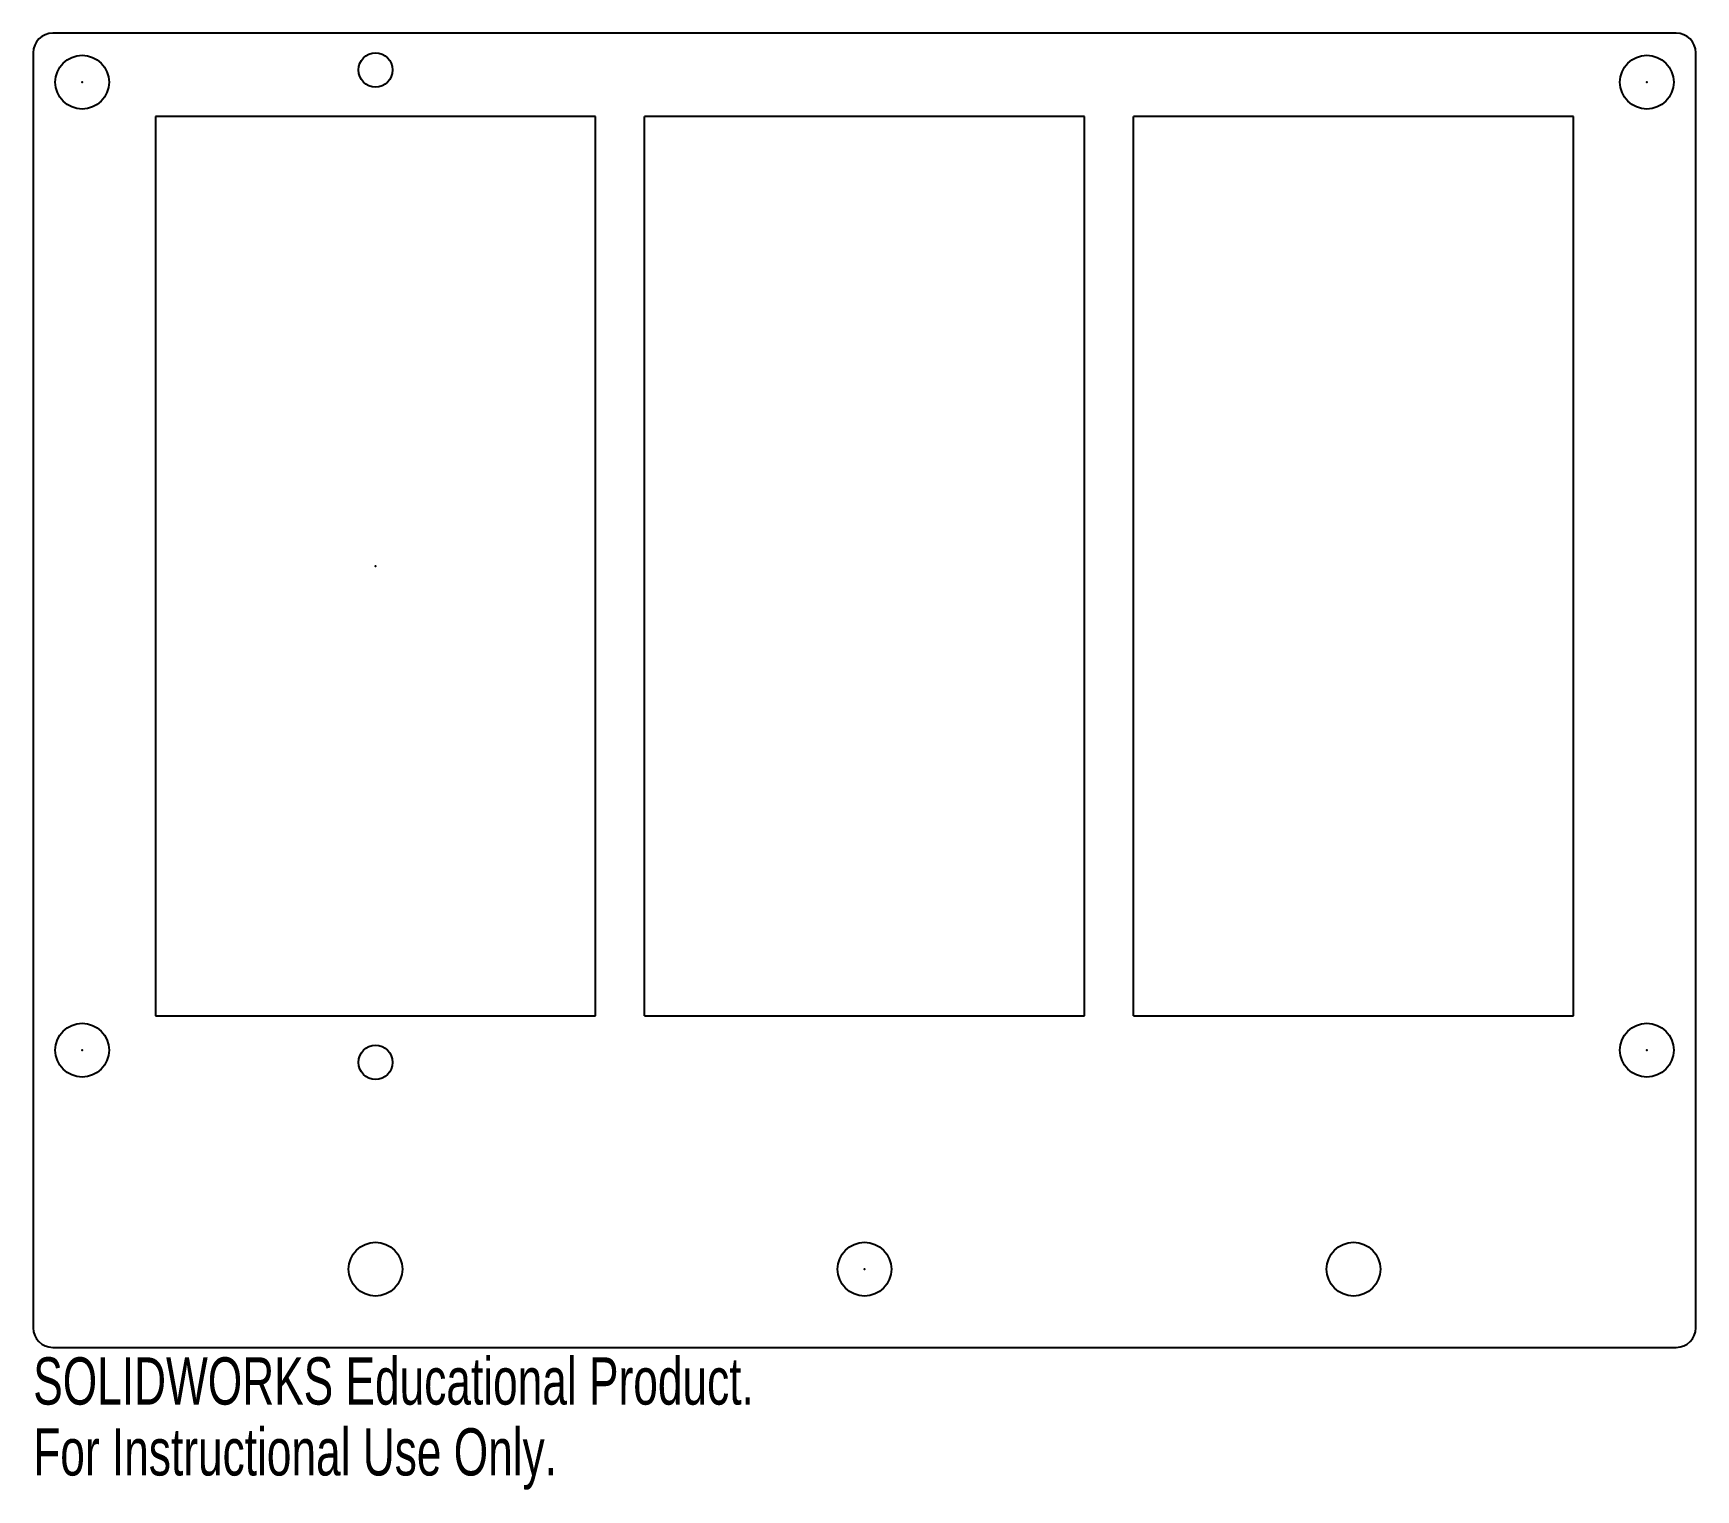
# Model space of a CAD drawing. Header units: millimetres. Extents: x -35 to 135, y -94 to 54.
import ezdxf

# ---------------------------------------------------------------- set-up
doc = ezdxf.new("R2010")
doc.units = ezdxf.units.MM
doc.header["$PDSIZE"] = -1
doc.styles.add('SLDTEXTSTYLE0', font='TXT', dxfattribs={"width": 0.7})

msp = doc.modelspace()

# ---------------------------------------------------------------- linework, layer by layer
at = {"color": 7, "linetype": 'Continuous', "lineweight": 25}
for p, q in [((133, 54.5), (-33, 54.5)), ((-35, 52.5), (-35, -77.9)), ((135, -77.9), (135, 52.5)), ((22.5, 46), (-22.5, 46)), ((-22.5, 46), (-22.5, -46)), ((22.5, -46), (22.5, 46)), ((72.5, 46), (27.5, 46)), ((27.5, -46), (27.5, 46)), ((72.5, -46), (72.5, 46)), ((122.5, 46), (77.5, 46)), ((77.5, -46), (77.5, 46)), ((122.5, -46), (122.5, 46)), ((-22.5, -46), (22.5, -46)), ((27.5, -46), (72.5, -46)), ((77.5, -46), (122.5, -46)), ((-33, -79.9), (133, -79.9))]:
    msp.add_line(p, q, dxfattribs=at)
for centre in [(-30, 49.5), (130, 49.5), (-30, -49.5), (130, -49.5), (0, -71.9), (50, -71.9), (100, -71.9)]:
    msp.add_circle(centre, 2.75, dxfattribs=at)
at = {"color": 7, "linetype": 'Continuous'}
for centre in [(0, 50.75), (0, -50.75)]:
    msp.add_circle(centre, 1.75, dxfattribs=at)
at = {"color": 7, "linetype": 'Continuous', "lineweight": 25}
for centre, start, end in [((-33, 52.5), 90, 180), ((133, 52.5), 0, 90), ((-33, -77.9), 180, 270), ((133, -77.9), 270, 0)]:
    msp.add_arc(centre, 2, start, end, dxfattribs=at)
at = {"color": 7, "linetype": 'Continuous'}
for p in [(-30, 49.5), (130, 49.5), (0, 0), (-30, -49.5), (130, -49.5), (50, -71.9)]:
    msp.add_point(p, dxfattribs=at)

# ---------------------------------------------------------------- texts
at = {"color": 7, "linetype": 'Continuous', "char_height": 4.8336, "attachment_point": 1, "style": 'SLDTEXTSTYLE0'}
for s, insert in [('SOLIDWORKS Educational Product.', (-35, -80.92)), ('For Instructional Use Only.', (-35, -88.17))]:
    msp.add_mtext(s, dxfattribs=dict(at, insert=insert))

doc.saveas('drawing.dxf')
